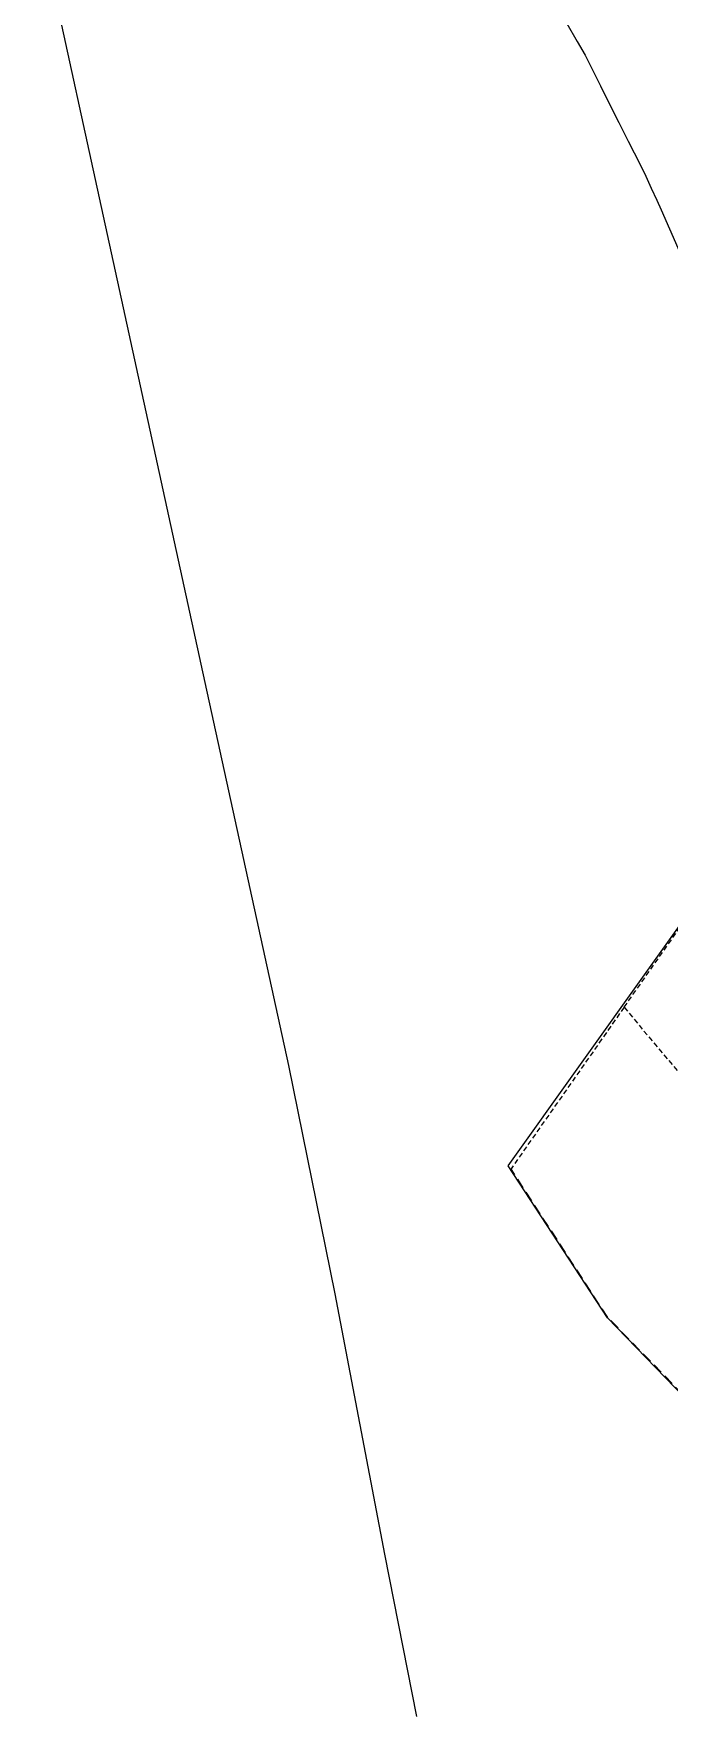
# Model space of a CAD drawing. Header units: metres. Extents: x 337936 to 338461, y 373266 to 374024.
# Drawn here: x 337956.9 to 337987.8, y 373825.8 to 373907.3 of the extents above; entities that cross this region are included whole.
import ezdxf

# ---------------------------------------------------------------- set-up
doc = ezdxf.new("R2010")
doc.units = ezdxf.units.M
doc.linetypes.add('DASHED2', pattern=[0.375, 0.25, -0.125])
doc.layers.add('3D_LINES', color=4, linetype='Continuous')

msp = doc.modelspace()

# ---------------------------------------------------------------- linework, layer by layer
at = {"layer": '3D_LINES'}
for points in [[(337956.934, 373913.931, 33.425), (337961.089, 373894.879, 33.474), (337965.245, 373875.827, 33.423), (337969.295, 373857.264, 33.296), (337971.538, 373846.202, 32.991), (337973.944, 373833.58, 32.696), (337975.498, 373825.715, 33.437)], [(337982.796, 373907.762, 34.3), (337983.298, 373906.897, 34.3), (337983.685, 373906.23, 34.3), (337983.97, 373905.643, 34.3), (337984.42, 373904.75, 34.3), (337984.871, 373903.857, 34.3), (337985.321, 373902.965, 34.3), (337985.772, 373902.072, 34.3), (337986.059, 373901.502, 34.3), (337986.343, 373900.934, 34.3), (337986.62, 373900.363, 34.3), (337986.891, 373899.788, 34.3), (337987.156, 373899.211, 34.3), (337987.372, 373898.729, 34.3), (337987.777, 373897.815, 34.3), (337988.182, 373896.9, 34.3), (337988.371, 373896.473, 34.3), (337988.603, 373896.004, 34.3), (337988.876, 373895.557, 34.3), (337989.186, 373895.136, 34.3), (337989.532, 373894.743, 34.3), (337989.911, 373894.382, 34.3), (337990.32, 373894.055, 34.3), (337991.039, 373893.55, 34.3)], [(337994.598, 373834.876, 34.35), (337984.771, 373845.03, 33.72), (337979.945, 373852.391, 33.8), (337990.225, 373866.794, 33.458)]]:
    msp.add_polyline3d(points, dxfattribs=at)
at = {"layer": '3D_LINES', "linetype": 'DASHED2'}
for points in [[(337985.571, 373860.082, 33.5), (337990.246, 373866.759, 33.458)], [(337985.571, 373860.082, 33.5), (337980.087, 373852.25, 33.8), (337980.087, 373852.25, 33.8)], [(337985.571, 373860.082, 33.5), (337988.647, 373856.416, 33.7)]]:
    msp.add_polyline3d(points, dxfattribs=at)
at = {"layer": '3D_LINES', "linetype": 'DASHED2', "ltscale": 2}
msp.add_polyline3d([(337994.705, 373834.876, 34.35), (337984.777, 373845.052, 33.72), (337980.087, 373852.25, 33.8), (337980.087, 373852.25, 33.8)], dxfattribs=at)

doc.saveas('drawing.dxf')
